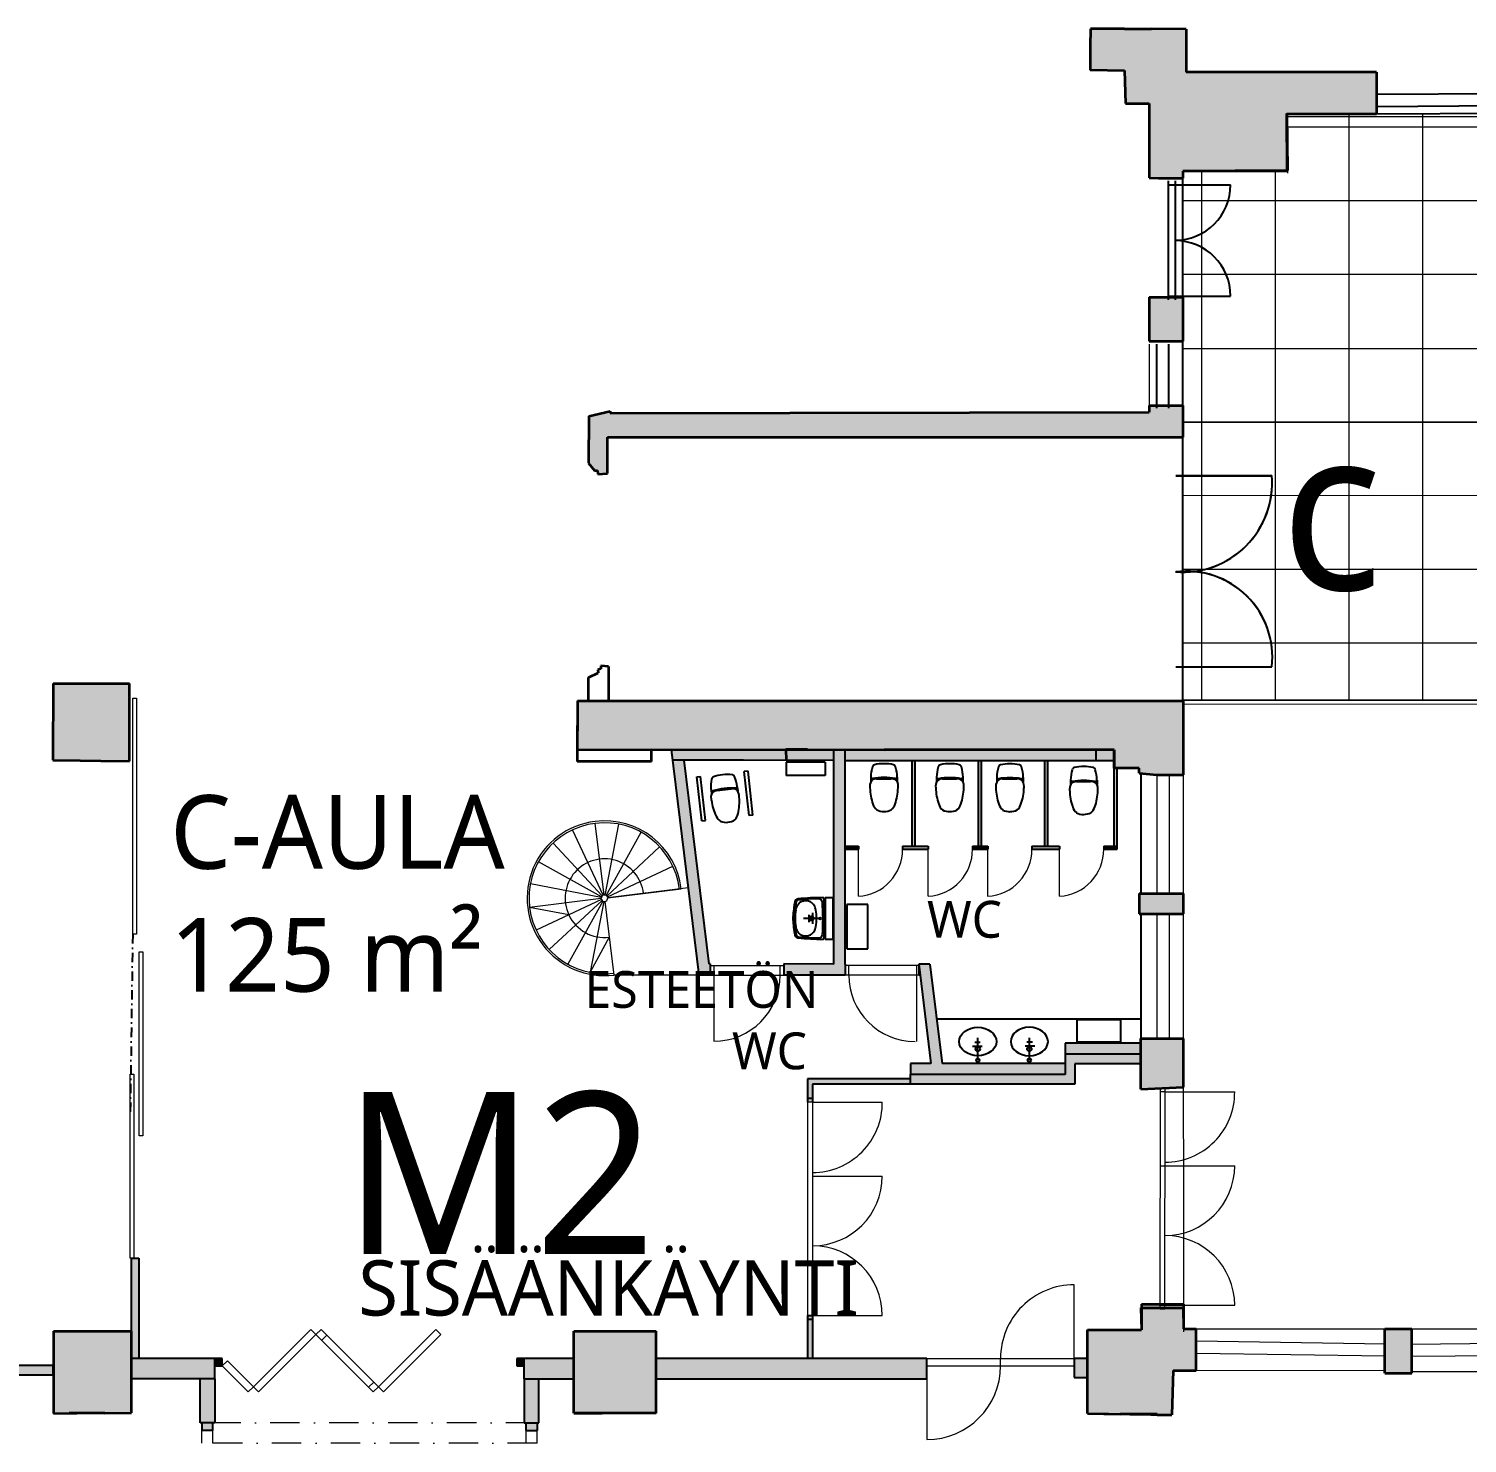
# Model space of a CAD drawing. Header units: millimetres. Extents: x -2569 to 735611, y -420503 to 265310.
# Drawn here: x 324920 to 344445, y 35354 to 54550 of the extents above; entities that cross this region are included whole.
import ezdxf

# ---------------------------------------------------------------- set-up
doc = ezdxf.new("R2010")
doc.units = ezdxf.units.MM
doc.linetypes.add('DASHDOT', pattern=[10, 5, -2.5, 0, -2.5])
doc.linetypes.add('DASHDOT2', pattern=[12.7, 6.35, -3.175, 0, -3.175])
doc.layers.add('00 APUVIIVA No plot', color=6, linetype='Continuous', plot=False)
for name, color, linetype, lineweight in [('02 dashed', 7, 'DASHDOT', 13), ('02 IKKUNAT', 130, 'Continuous', 13), ('02 KAIDE', 6, 'Continuous', 13), ('02 KANTAVA', 24, 'Continuous', 35), ('02 KANTAVA _väri', 2, 'Continuous', 35), ('02 OVET', 5, 'Continuous', 13), ('02 RAPUT_HISSI', 1, 'Continuous', 5), ('02 SEINALINJA', 151, 'Continuous', 13), ('02 SEINÄLINJA', 151, 'Continuous', 9), ('02 VÄLISEINÄ', 21, 'Continuous', 25), ('02 VÄLISEINÄ _väri', 21, 'Continuous', 25), ('03 Rappukirjain', 7, 'Continuous', 18), ('03 Rappukirjain Tapahtumatila', 1, 'Continuous', 18)]:
    doc.layers.add(name, color=color, linetype=linetype, lineweight=lineweight)
for name, color, linetype in [('02 IKKUNA', 4, 'Continuous'), ('02 OVI', 5, 'Continuous'), ('02 SANITEETTIKALUSTEET', 7, 'Continuous'), ('02 YLÄPUOLINEN', 8, 'DASHDOT2'), ('03 TEKSTIT', 7, 'Continuous')]:
    doc.layers.add(name, color=color, linetype=linetype)
doc.layers.add('02 Ruudukko eheä', color=7, linetype='Continuous', lineweight=9, true_color=0x7c7887)
doc.styles.get("Standard").update_dxf_attribs({"font": ''})
doc.styles.get('Standard').set_extended_font_data('Roboto')

# ---------------------------------------------------------------- blocks, each defined once
blk = doc.blocks.new('MKH sisäpiha ruudutus')
at = {"layer": '00 APUVIIVA No plot'}
for points in [[(50349, 29365), (51761, 29365), (51759, 30142), (55925, 30152)], [(57104, 22187), (50353, 22183), (50353, 29365)]]:
    blk.add_lwpolyline(points, dxfattribs=at)
at = {"layer": '02 Ruudukko eheä'}
for p, q in [((52610, 22184), (52610, 30144)), ((53610, 22185), (53610, 30146)), ((51760, 29967), (77610, 29961)), ((50610, 22183), (50610, 29365)), ((51610, 22184), (51610, 29365)), ((50353, 28967), (77610, 28961)), ((50353, 27967), (77610, 27961)), ((50353, 26958), (80610, 26958)), ((50353, 25967), (61424, 25964)), ((50353, 25958), (127834, 25958)), ((50353, 24967), (127830, 24949)), ((50353, 23967), (127861, 23949)), ((50353, 22967), (127861, 22949))]:
    blk.add_line(p, q, dxfattribs=at)

msp = doc.modelspace()

# ---------------------------------------------------------------- hatches: boundary and pattern name
at = {"layer": '02 KANTAVA _väri'}
h = msp.add_hatch(color=256, dxfattribs=at)
h.dxf.hatch_style = 1
h.paths.add_polyline_path([(341995, 53355), (341997, 53393), (343215, 53396), (343215, 53960), (340629, 53960), (340629, 54543), (340161, 54548), (339794, 54550), (339333, 54549), (339328, 54308), (339328, 53993), (339792, 53983), (339806, 53535), (340127, 53534), (340130, 52528), (340253, 52520), (340582, 52520), (340582, 52578), (340583, 52616), (342005, 52627)])
h = msp.add_hatch(color=256, dxfattribs=at)
h.dxf.hatch_style = 1
h.paths.add_polyline_path([(340583, 50908), (340130, 50908), (340130, 50308), (340583, 50308)])
h = msp.add_hatch(color=256, dxfattribs=at)
h.dxf.hatch_style = 1
h.paths.add_polyline_path([(340585, 49438), (340130, 49438), (340129, 49347), (332812, 49331), (332812, 49361), (332523, 49294), (332519, 48656), (332601, 48554), (332642, 48554), (332645, 48507), (332775, 48515), (332775, 49005), (340585, 49005)])
for points in [[(326286, 44920), (326286, 45380), (326286, 45663), (325252, 45663), (325250, 45379), (325248, 44919), (325247, 44623), (325619, 44619), (325899, 44616), (326286, 44611)], [(340591, 40847), (340015, 40847), (340015, 40159), (340591, 40185)], [(340766, 36904), (340593, 36904), (340593, 37242), (340022, 37242), (340022, 36894), (339291, 36894), (339291, 36387), (339291, 35757), (340437, 35740), (340454, 36339), (340766, 36342)], [(326313, 36874), (325257, 36874), (325257, 35759), (325572, 35761), (325952, 35763), (326313, 35766)], [(333438, 36874), (332320, 36874), (332320, 35765), (333082, 35761), (333438, 35761)]]:
    msp.add_hatch(color=256, dxfattribs=at).paths.add_polyline_path(points)
h = msp.add_hatch(color=256, dxfattribs=at)
h.paths.add_polyline_path([(340588, 45427), (332369, 45427), (332365, 44770), (339653, 44766), (339653, 44526), (339653, 44526), (339653, 44516), (339993, 44516), (339993, 44446), (340234, 44423), (340588, 44423)])
h.paths.add_polyline_path([(333642, 44769), (333679, 44769), (335219, 44768)], flags=17)
h = msp.add_hatch(color=256, dxfattribs=at)
h.paths.add_polyline_path([(339653, 44766), (339653, 44616)])
h.paths.add_polyline_path([(340590, 42816), (339993, 42816), (339993, 42536), (340590, 42536)])
h.paths.add_polyline_path([(343692, 36905), (343329, 36905), (343329, 36303), (343692, 36303)])
h.paths.add_polyline_path([(350787, 36909), (350430, 36908), (350430, 36342), (350787, 36345)])
at = {"layer": '02 VÄLISEINÄ'}
h = msp.add_hatch(color=256, dxfattribs=at)
h.dxf.hatch_style = 1
h.paths.add_polyline_path([(337000, 41857), (337000, 41707), (337019, 41707)])
at = {"layer": '02 VÄLISEINÄ _väri'}
h = msp.add_hatch(color=256, dxfattribs=at)
h.dxf.hatch_style = 1
h.paths.add_polyline_path([(335197, 44768), (333642, 44769), (333660, 44622), (334624, 44622), (335200, 44622)])
h = msp.add_hatch(color=256, dxfattribs=at)
h.dxf.hatch_style = 1
h.paths.add_polyline_path([(336000, 44767), (335850, 44767), (335850, 41857), (335169, 41858), (335169, 41708), (336000, 41707), (336000, 41857)])
h = msp.add_hatch(color=256, dxfattribs=at)
h.dxf.hatch_style = 1
h.paths.add_polyline_path([(335850, 44767), (335850, 44616), (335200, 44616), (335197, 44768)])
h = msp.add_hatch(color=256, dxfattribs=at)
h.dxf.hatch_style = 1
h.paths.add_polyline_path([(339403, 44766), (337388, 44766), (336532, 44766), (336000, 44767), (336000, 44616), (339403, 44616)])
h = msp.add_hatch(color=256, dxfattribs=at)
h.dxf.hatch_style = 1
h.paths.add_polyline_path([(339653, 44766), (339403, 44766), (339403, 44616), (339653, 44616)])
h = msp.add_hatch(color=256, dxfattribs=at)
h.dxf.hatch_style = 1
h.paths.add_polyline_path([(333811, 44616), (333662, 44606), (334017, 41708), (334169, 41708), (334169, 41858), (334150, 41858)])
h = msp.add_hatch(color=256, dxfattribs=at)
h.dxf.hatch_style = 1
h.paths.add_polyline_path([(336953, 44616), (336913, 44616), (336913, 43457), (336953, 43457)])
h = msp.add_hatch(color=256, dxfattribs=at)
h.dxf.hatch_style = 1
h.paths.add_polyline_path([(337853, 44616), (337813, 44616), (337813, 43457), (337853, 43456)])
h = msp.add_hatch(color=256, dxfattribs=at)
h.dxf.hatch_style = 1
h.paths.add_polyline_path([(338753, 44616), (338713, 44616), (338713, 43456), (338753, 43456)])
h = msp.add_hatch(color=256, dxfattribs=at)
h.dxf.hatch_style = 1
h.paths.add_polyline_path([(339693, 44516), (339653, 44516), (339653, 43456), (339693, 43456)])
h = msp.add_hatch(color=256, dxfattribs=at)
h.dxf.hatch_style = 1
h.paths.add_polyline_path([(336181, 43457), (336000, 43457), (336000, 43417), (336181, 43417)])
h = msp.add_hatch(color=256, dxfattribs=at)
h.dxf.hatch_style = 1
h.paths.add_polyline_path([(337130, 43457), (336781, 43457), (336781, 43417), (337130, 43417)])
h = msp.add_hatch(color=256, dxfattribs=at)
h.dxf.hatch_style = 1
h.paths.add_polyline_path([(337936, 43456), (337730, 43457), (337730, 43417), (337936, 43416)])
h = msp.add_hatch(color=256, dxfattribs=at)
h.dxf.hatch_style = 1
h.paths.add_polyline_path([(338911, 43456), (338536, 43457), (338536, 43417), (338753, 43416), (338911, 43417)])
h = msp.add_hatch(color=256, dxfattribs=at)
h.dxf.hatch_style = 1
h.paths.add_polyline_path([(339511, 43457), (339511, 43417), (339693, 43416), (339693, 43456)])
for points in [[(337151, 41857), (337000, 41857), (337166, 40507), (336889, 40507), (336889, 40357), (338988, 40357), (338988, 40507), (337317, 40507)], [(340015, 40634), (338988, 40634), (338988, 40357), (336889, 40357), (336889, 40227), (339118, 40227), (339118, 40504), (340015, 40504)], [(340015, 40784), (338988, 40784), (338988, 40634), (340015, 40634)], [(337111, 36504), (333438, 36504), (333438, 36229), (337111, 36229)], [(339291, 36387), (339291, 36504), (339111, 36504), (339111, 36244), (339291, 36244)]]:
    msp.add_hatch(color=256, dxfattribs=at).paths.add_polyline_path(points)
h = msp.add_hatch(color=256, dxfattribs=at)
h.dxf.hatch_style = 1
h.paths.add_polyline_path([(336889, 40297), (335489, 40297), (335489, 39984), (335559, 39984), (335559, 40227), (336889, 40227)])
h = msp.add_hatch(color=256, dxfattribs=at)
h.dxf.hatch_style = 1
h.paths.add_polyline_path([(326414, 37863), (326314, 37863), (326314, 36504), (326413, 36504)])
h = msp.add_hatch(color=256, dxfattribs=at)
h.dxf.hatch_style = 1
h.paths.add_polyline_path([(335559, 37086), (335489, 37086), (335489, 36504), (335559, 36504)])
h = msp.add_hatch(color=256, dxfattribs=at)
h.dxf.hatch_style = 1
h.paths.add_polyline_path([(325253, 36414), (322426, 36414), (322426, 36284), (323626, 36284), (323626, 36414), (324594, 36414), (324594, 36284), (325253, 36284)])
h = msp.add_hatch(color=256, dxfattribs=at)
h.dxf.hatch_style = 1
h.paths.add_polyline_path([(327445, 36504), (326313, 36504), (326313, 36229), (327445, 36229)])
h = msp.add_hatch(color=256, dxfattribs=at)
h.dxf.hatch_style = 1
h.paths.add_polyline_path([(327545, 36504), (327445, 36504), (327445, 36404), (327545, 36404)])
h = msp.add_hatch(color=256, dxfattribs=at)
h.dxf.hatch_style = 1
h.paths.add_polyline_path([(331645, 36504), (331545, 36504), (331545, 36404), (331645, 36404)])
h = msp.add_hatch(color=256, dxfattribs=at)
h.dxf.hatch_style = 1
h.paths.add_polyline_path([(332320, 36504), (331645, 36504), (331645, 36404), (331645, 36229), (332320, 36229)])
h = msp.add_hatch(color=256, dxfattribs=at)
h.dxf.hatch_style = 1
h.paths.add_polyline_path([(327445, 36229), (327245, 36229), (327245, 35629), (327445, 35629)])
h.paths.add_polyline_path([(327445, 35629), (327245, 35629), (327245, 35629), (327445, 35629)], flags=17)
h.paths.add_polyline_path([(327420, 35629), (327270, 35629), (327270, 35527), (327420, 35527)])
h = msp.add_hatch(color=256, dxfattribs=at)
h.dxf.hatch_style = 1
h.paths.add_polyline_path([(331845, 36229), (331645, 36229), (331645, 35742), (331845, 35742)])
h.paths.add_polyline_path([(331845, 35742), (331645, 35742), (331645, 35629), (331845, 35629)])
h.paths.add_polyline_path([(331820, 35629), (331670, 35629), (331670, 35527), (331820, 35527)])

# ---------------------------------------------------------------- linework, layer by layer
at = {"layer": '02 dashed', "ltscale": 80}
for p, q in [((331797, 35629), (327445, 35629)), ((327270, 35354), (327270, 35527)), ((331820, 35354), (327270, 35354)), ((331820, 35354), (327270, 35354)), ((327420, 35354), (327420, 35527)), ((331670, 35354), (331670, 35527)), ((331820, 35354), (331820, 35527))]:
    msp.add_line(p, q, dxfattribs=at)
at = {"layer": '02 IKKUNA', "color": 4}
for p, q in [((343215, 53662), (345765, 53677)), ((343216, 53497), (345766, 53512)), ((340232, 49400), (340232, 50270)), ((340397, 49400), (340397, 50270))]:
    msp.add_line(p, q, dxfattribs=at)
at = {"layer": '02 IKKUNAT', "linetype": 'Continuous'}
for p, q in [((340234, 44423), (340234, 42816)), ((340399, 44423), (340399, 42816)), ((340234, 42536), (340234, 40847)), ((340399, 42536), (340399, 40847)), ((343335, 36698), (340772, 36737)), ((343688, 36698), (346242, 36724)), ((343332, 36533), (340769, 36572)), ((343690, 36533), (346244, 36559))]:
    msp.add_line(p, q, dxfattribs=at)
at = {"layer": '02 IKKUNAT'}
for points in [[(326331, 45464), (326381, 45464), (326381, 42264), (326331, 42264), (326331, 45464)], [(326420, 39524), (326420, 42024), (326470, 42024), (326470, 39524), (326420, 39524)], [(326297, 37863), (326297, 40363), (326347, 40363), (326347, 37863), (326297, 37863)]]:
    msp.add_lwpolyline(points, dxfattribs=at)
at = {"layer": '02 KAIDE'}
for p, q in [((347344, 45438), (340588, 45427)), ((347294, 45388), (340588, 45377))]:
    msp.add_line(p, q, dxfattribs=at)
at = {"layer": '02 KANTAVA'}
for p, q in [((339333, 54549), (339328, 54308)), ((339333, 54549), (339328, 54308)), ((339794, 54550), (339333, 54549)), ((339794, 54550), (339333, 54549)), ((339794, 54550), (340161, 54548)), ((339794, 54550), (340161, 54548)), ((340629, 54543), (340161, 54548)), ((340629, 54543), (340161, 54548)), ((340629, 54543), (340629, 53960)), ((340629, 54543), (340629, 53960)), ((339328, 54308), (339328, 53989)), ((339328, 53993), (339792, 53983)), ((339792, 53983), (339806, 53535)), ((339792, 53983), (339806, 53535)), ((343215, 53960), (340629, 53960)), ((343215, 53960), (340629, 53960)), ((343215, 53960), (343215, 53396)), ((343215, 53960), (343215, 53396)), ((339806, 53535), (340127, 53534)), ((339806, 53535), (340127, 53534)), ((340127, 53534), (340130, 52528)), ((340127, 53534), (340130, 52528)), ((341997, 53393), (343215, 53396)), ((341997, 53393), (343215, 53396)), ((341997, 53393), (342007, 52627)), ((341997, 53393), (342007, 52627)), ((340130, 52528), (340253, 52520)), ((340130, 52528), (340253, 52520)), ((342007, 52627), (340583, 52616)), ((342007, 52627), (340583, 52616)), ((340583, 52616), (340583, 52520)), ((340583, 52616), (340583, 52520)), ((340253, 52520), (340583, 52520)), ((340253, 52520), (340583, 52520)), ((340130, 50908), (340130, 50308)), ((340130, 50908), (340584, 50908)), ((340130, 50908), (340130, 50308)), ((340130, 50908), (340584, 50908)), ((340584, 50908), (340585, 50308)), ((340584, 50908), (340585, 50308)), ((340130, 50308), (340585, 50308)), ((340130, 50308), (340585, 50308)), ((340130, 49438), (340129, 49347)), ((340130, 49438), (340129, 49347)), ((340130, 49438), (340585, 49438)), ((340130, 49438), (340585, 49438)), ((340585, 49438), (340585, 49005)), ((340585, 49438), (340585, 49005)), ((332523, 49294), (332519, 48656)), ((332523, 49294), (332519, 48656)), ((332523, 49294), (332812, 49361)), ((332523, 49294), (332812, 49361)), ((332812, 49361), (332812, 49331)), ((332812, 49361), (332812, 49331)), ((332812, 49331), (340129, 49347)), ((332775, 48515), (332775, 49005)), ((332775, 49005), (340585, 49005)), ((332775, 48515), (332775, 49005)), ((332775, 49005), (340585, 49005)), ((332519, 48656), (332601, 48554)), ((332519, 48656), (332601, 48554)), ((332601, 48554), (332642, 48554)), ((332601, 48554), (332642, 48554)), ((332642, 48554), (332645, 48507)), ((332642, 48554), (332645, 48507)), ((332645, 48507), (332775, 48515)), ((332645, 48507), (332775, 48515)), ((332686, 45906), (332685, 45863)), ((332686, 45906), (332685, 45863)), ((332791, 45897), (332686, 45906)), ((332791, 45897), (332686, 45906)), ((332791, 45897), (332791, 45427)), ((332791, 45897), (332791, 45427)), ((332516, 45745), (332650, 45810)), ((332516, 45745), (332650, 45810)), ((332520, 45429), (332516, 45745)), ((332520, 45429), (332516, 45745)), ((332685, 45863), (332643, 45850)), ((332685, 45863), (332643, 45850)), ((332643, 45850), (332650, 45810)), ((332643, 45850), (332650, 45810)), ((325252, 45663), (325250, 45379)), ((325252, 45663), (325250, 45379)), ((325252, 45663), (325250, 45379)), ((325252, 45663), (325250, 45379)), ((325252, 45663), (325250, 45379)), ((325252, 45663), (325250, 45379)), ((325252, 45663), (326286, 45663)), ((325252, 45663), (326286, 45663)), ((325252, 45663), (326286, 45663)), ((325252, 45663), (326286, 45663)), ((325252, 45663), (326286, 45663)), ((325252, 45663), (326286, 45663)), ((326286, 44920), (326286, 45663)), ((326286, 45380), (326286, 45663)), ((326286, 45380), (326286, 45663)), ((326286, 45380), (326286, 45663)), ((326286, 45380), (326286, 45663)), ((325250, 45379), (325248, 44919)), ((325250, 45379), (325248, 44919)), ((325250, 45379), (325248, 44919)), ((325250, 45379), (325248, 44919)), ((325250, 45379), (325248, 44919)), ((325250, 45379), (325248, 44919)), ((326286, 44920), (326286, 45380)), ((326286, 44920), (326286, 45380)), ((326286, 44920), (326286, 45380)), ((326286, 44920), (326286, 45380)), ((326286, 44920), (326286, 45380)), ((332369, 45429), (332364, 44606)), ((332369, 45429), (332364, 44606)), ((332369, 45427), (332365, 44770)), ((332369, 45429), (332520, 45429)), ((332369, 45429), (332520, 45429)), ((332369, 45429), (332520, 45429)), ((332369, 45429), (332520, 45429)), ((332369, 45427), (340588, 45427)), ((332791, 45427), (340588, 45427)), ((332791, 45427), (340588, 45427)), ((340588, 45427), (340588, 44423)), ((340588, 45427), (340588, 44423)), ((340588, 45427), (340588, 44423)), ((340588, 45427), (340588, 44423)), ((340588, 45427), (340588, 44423)), ((340588, 45427), (340588, 44423)), ((340588, 45427), (340588, 44423)), ((340588, 45427), (340588, 44423)), ((340588, 45427), (340588, 44423)), ((325248, 44919), (325247, 44623)), ((325248, 44919), (325247, 44623)), ((325248, 44919), (325247, 44623)), ((325248, 44919), (325247, 44623)), ((325248, 44919), (325247, 44623)), ((325248, 44919), (325247, 44623)), ((326286, 44611), (326286, 44920)), ((326286, 44611), (326286, 44920)), ((326286, 44611), (326286, 44920)), ((326286, 44611), (326286, 44920)), ((326286, 44611), (326286, 44920)), ((326286, 44611), (326286, 44920)), ((332365, 44770), (336532, 44766)), ((333373, 44769), (339653, 44764)), ((333373, 44769), (339653, 44764)), ((333373, 44606), (333373, 44769)), ((335489, 44767), (335197, 44767)), ((335197, 44767), (335200, 44622)), ((337388, 44766), (336532, 44766)), ((339653, 44766), (337388, 44766)), ((339653, 44516), (339653, 44766)), ((325247, 44623), (325619, 44619)), ((325247, 44623), (325619, 44619)), ((325247, 44623), (325619, 44619)), ((325247, 44623), (325619, 44619)), ((325247, 44623), (325619, 44619)), ((325247, 44623), (325619, 44619)), ((325619, 44619), (325899, 44616)), ((325619, 44619), (325899, 44616)), ((325619, 44619), (325899, 44616)), ((325619, 44619), (325899, 44616)), ((325619, 44619), (325899, 44616)), ((325619, 44619), (325899, 44616)), ((325899, 44616), (326286, 44611)), ((325899, 44616), (326286, 44611)), ((325899, 44616), (326286, 44611)), ((325899, 44616), (326286, 44611)), ((325899, 44616), (326286, 44611)), ((325899, 44616), (326286, 44611)), ((333373, 44606), (332364, 44606)), ((339993, 44516), (339653, 44516)), ((339993, 44516), (339653, 44516)), ((339993, 44516), (339653, 44516)), ((339993, 44446), (339993, 44516)), ((339993, 44446), (339993, 44516)), ((339993, 44446), (339993, 44516)), ((339993, 44446), (340234, 44423)), ((339993, 44446), (340234, 44423)), ((339993, 44446), (340234, 44423)), ((340234, 44423), (340588, 44423)), ((340234, 44423), (340588, 44423)), ((340234, 44423), (340588, 44423)), ((339993, 42816), (339993, 42536)), ((339993, 42816), (340590, 42816)), ((339993, 42816), (339993, 42536)), ((339993, 42816), (340590, 42816)), ((339993, 42816), (339993, 42536)), ((339993, 42816), (340590, 42816)), ((339993, 42816), (339993, 42536)), ((339993, 42816), (340590, 42816)), ((339993, 42816), (339993, 42536)), ((339993, 42816), (340590, 42816)), ((339993, 42816), (339993, 42536)), ((339993, 42816), (340590, 42816)), ((339993, 42816), (339993, 42536)), ((339993, 42816), (340590, 42816)), ((339993, 42816), (339993, 42536)), ((339993, 42816), (340590, 42816)), ((339993, 42816), (339993, 42536)), ((339993, 42816), (340590, 42816)), ((340590, 42816), (340590, 42536)), ((340590, 42816), (340590, 42536)), ((340590, 42816), (340590, 42536)), ((340590, 42816), (340590, 42536)), ((340590, 42816), (340590, 42536)), ((340590, 42816), (340590, 42536)), ((340590, 42816), (340590, 42536)), ((340590, 42816), (340590, 42536)), ((340590, 42816), (340590, 42536)), ((339993, 42536), (340590, 42536)), ((339993, 42536), (340590, 42536)), ((339993, 42536), (340590, 42536)), ((339993, 42536), (340590, 42536)), ((339993, 42536), (340590, 42536)), ((339993, 42536), (340590, 42536)), ((339993, 42536), (340590, 42536)), ((339993, 42536), (340590, 42536)), ((339993, 42536), (340590, 42536)), ((340015, 40159), (340015, 40847)), ((340015, 40847), (340591, 40847)), ((340015, 40159), (340015, 40847)), ((340015, 40847), (340591, 40847)), ((340015, 40159), (340015, 40847)), ((340015, 40847), (340591, 40847)), ((340591, 40847), (340591, 40185)), ((340591, 40847), (340591, 40185)), ((340591, 40847), (340591, 40185)), ((340591, 40847), (340591, 40185)), ((340591, 40847), (340591, 40185)), ((340591, 40847), (340591, 40185)), ((340591, 40847), (340591, 40185)), ((340591, 40847), (340591, 40185)), ((340591, 40847), (340591, 40185)), ((340015, 40159), (340591, 40185)), ((340015, 40159), (340591, 40185)), ((340015, 40159), (340591, 40185)), ((340017, 37192), (340022, 36894)), ((340017, 37192), (340588, 37192)), ((340017, 37192), (340022, 36894)), ((340017, 37192), (340588, 37192)), ((340017, 37192), (340022, 36894)), ((340017, 37192), (340588, 37192)), ((340017, 37192), (340022, 36894)), ((340017, 37192), (340588, 37192)), ((340022, 37242), (340022, 36894)), ((340022, 37242), (340593, 37242)), ((340588, 37192), (340593, 36904)), ((340588, 37192), (340593, 36904)), ((340588, 37192), (340593, 36904)), ((340588, 37192), (340593, 36904)), ((340593, 37242), (340593, 36904)), ((340593, 36904), (340766, 36904)), ((340594, 36904), (340766, 36904)), ((340594, 36904), (340766, 36904)), ((340594, 36904), (340766, 36904)), ((340594, 36904), (340766, 36904)), ((340766, 36342), (340766, 36904)), ((340766, 36342), (340766, 36904)), ((340766, 36342), (340766, 36904)), ((340766, 36342), (340766, 36904)), ((340766, 36342), (340766, 36904)), ((343329, 36303), (343329, 36905)), ((343329, 36905), (343692, 36905)), ((343329, 36303), (343329, 36905)), ((343329, 36905), (343692, 36905)), ((343329, 36303), (343329, 36905)), ((343329, 36905), (343692, 36905)), ((343329, 36303), (343329, 36905)), ((343329, 36905), (343692, 36905)), ((343329, 36303), (343329, 36905)), ((343329, 36905), (343692, 36905)), ((343692, 36303), (343692, 36905)), ((343692, 36303), (343692, 36905)), ((343692, 36303), (343692, 36905)), ((343692, 36303), (343692, 36905)), ((343692, 36303), (343692, 36905)), ((325257, 36874), (326313, 36874)), ((325257, 36874), (325257, 35759)), ((325257, 36874), (326313, 36874)), ((325257, 36874), (325257, 35759)), ((325257, 36874), (326313, 36874)), ((325257, 36874), (325257, 35759)), ((325257, 36874), (326313, 36874)), ((325257, 36874), (325257, 35759)), ((325257, 36874), (326313, 36874)), ((325257, 36874), (325257, 35759)), ((326313, 35766), (326313, 36874)), ((326313, 35766), (326313, 36874)), ((326313, 35766), (326313, 36874)), ((326313, 35766), (326313, 36874)), ((326313, 35766), (326313, 36874)), ((332320, 35765), (332320, 36874)), ((332320, 36874), (333438, 36874)), ((332320, 35762), (332320, 36874)), ((332320, 36874), (333438, 36874)), ((332320, 35762), (332320, 36874)), ((332320, 36874), (333438, 36874)), ((332320, 35762), (332320, 36874)), ((332320, 36874), (333438, 36874)), ((332320, 35762), (332320, 36874)), ((332320, 36874), (333438, 36874)), ((333438, 35761), (333438, 36874)), ((333438, 35761), (333438, 36874)), ((333438, 35761), (333438, 36874)), ((333438, 35761), (333438, 36874)), ((333438, 35761), (333438, 36874)), ((339291, 36894), (340022, 36894)), ((339291, 36387), (339291, 36894)), ((339291, 36894), (340022, 36894)), ((339291, 36387), (339291, 36894)), ((339291, 36894), (340022, 36894)), ((339291, 36387), (339291, 36894)), ((339291, 36894), (340022, 36894)), ((339291, 36387), (339291, 36894)), ((339291, 36894), (340022, 36894)), ((339291, 36387), (339291, 36894)), ((339291, 35757), (339291, 36387)), ((339291, 35757), (339291, 36387)), ((339291, 35757), (339291, 36387)), ((339291, 35757), (339291, 36387)), ((339291, 35757), (339291, 36387)), ((340454, 36339), (340437, 35740)), ((340454, 36339), (340437, 35740)), ((340454, 36339), (340437, 35740)), ((340454, 36339), (340437, 35740)), ((340454, 36339), (340437, 35740)), ((340454, 36339), (340766, 36342)), ((340454, 36339), (340766, 36342)), ((340454, 36339), (340766, 36342)), ((340454, 36339), (340766, 36342)), ((340454, 36339), (340766, 36342)), ((343329, 36303), (343692, 36303)), ((343329, 36303), (343692, 36303)), ((343329, 36303), (343692, 36303)), ((343329, 36303), (343692, 36303)), ((343329, 36303), (343692, 36303)), ((325257, 35759), (325572, 35761)), ((325257, 35759), (325572, 35761)), ((325257, 35759), (325572, 35761)), ((325257, 35759), (325572, 35761)), ((325257, 35759), (325572, 35761)), ((325952, 35763), (325470, 35760)), ((325952, 35763), (325470, 35760)), ((325952, 35763), (325470, 35760)), ((325952, 35763), (325470, 35760)), ((325952, 35763), (325470, 35760)), ((325952, 35763), (326313, 35766)), ((325952, 35763), (326313, 35766)), ((325952, 35763), (326313, 35766)), ((325952, 35763), (326313, 35766)), ((325952, 35763), (326313, 35766)), ((333082, 35761), (332320, 35765)), ((332320, 35762), (332702, 35762)), ((332320, 35762), (332702, 35762)), ((332320, 35762), (332702, 35762)), ((332320, 35762), (332702, 35762)), ((333082, 35761), (332702, 35762)), ((333082, 35761), (332702, 35762)), ((333438, 35761), (333082, 35761)), ((333438, 35761), (333082, 35761)), ((333438, 35761), (333082, 35761)), ((333438, 35761), (333082, 35761)), ((333438, 35761), (333082, 35761)), ((339291, 35757), (340437, 35740)), ((339291, 35757), (339736, 35748)), ((339291, 35757), (339736, 35748)), ((339291, 35757), (339736, 35748)), ((339291, 35757), (339736, 35748)), ((340236, 35747), (339736, 35748)), ((340236, 35747), (339736, 35748)), ((340236, 35747), (339736, 35748)), ((340236, 35747), (339736, 35748)), ((340236, 35747), (340236, 35741)), ((340236, 35747), (340236, 35741)), ((340236, 35747), (340236, 35741)), ((340236, 35747), (340236, 35741)), ((340236, 35741), (340437, 35740)), ((340236, 35741), (340437, 35740)), ((340236, 35741), (340437, 35740)), ((340236, 35741), (340437, 35740))]:
    msp.add_line(p, q, dxfattribs=at)
at = {"layer": '02 KANTAVA', "ltscale": 30}
for p, q in [((339328, 54308), (339328, 53989)), ((339653, 44764), (339653, 44516)), ((339653, 44764), (339653, 44516))]:
    msp.add_line(p, q, dxfattribs=at)
at = {"layer": '02 KANTAVA', "ltscale": 20}
for q in [(333373, 44769), (332364, 44606)]:
    msp.add_line((333373, 44606), q, dxfattribs=at)
at = {"layer": '02 OVET'}
for p, q in [((336181, 42776), (336181, 43457)), ((336781, 43417), (336781, 43457)), ((337130, 42776), (337130, 43457)), ((337730, 43416), (337730, 43457)), ((337936, 42776), (337936, 43456)), ((338536, 43416), (338536, 43457)), ((338911, 42776), (338911, 43456)), ((339511, 43416), (339511, 43457)), ((334169, 41838), (335169, 41838)), ((334219, 41838), (334219, 40808)), ((335119, 41708), (335119, 41838)), ((337000, 41837), (336000, 41837)), ((336050, 41707), (336050, 41837)), ((336970, 41837), (336970, 40807)), ((334169, 41708), (335169, 41708)), ((337000, 41707), (336000, 41707)), ((340276, 40171), (340271, 37192)), ((340342, 40171), (340276, 40171)), ((340342, 40123), (340276, 40123)), ((340342, 40173), (340337, 37192)), ((340342, 40123), (341289, 40123)), ((335559, 39984), (335489, 39984)), ((335489, 39984), (335489, 37086)), ((335559, 39984), (336506, 39984)), ((335559, 39984), (335559, 37086)), ((340274, 39119), (341289, 39119)), ((335559, 38980), (336506, 38980)), ((339111, 36504), (339111, 37503)), ((340276, 37225), (340342, 37225)), ((340276, 37178), (340342, 37178)), ((340342, 37225), (341289, 37225)), ((335489, 37086), (335559, 37086)), ((335559, 37086), (336506, 37086)), ((337111, 36504), (339111, 36504)), ((337111, 36404), (337111, 35404)), ((337111, 36404), (339111, 36404))]:
    msp.add_line(p, q, dxfattribs=at)
at = {"layer": '02 OVET', "ltscale": 30}
for p, q in [((327969, 36121), (328747, 36899)), ((328818, 36828), (328040, 36050)), ((328747, 36899), (328818, 36828)), ((328889, 36899), (328818, 36828)), ((328818, 36828), (329596, 36050)), ((329666, 36121), (328889, 36899)), ((328896, 36750), (328966, 36821)), ((329666, 36121), (330444, 36899)), ((330515, 36828), (329737, 36050)), ((330444, 36899), (330515, 36828)), ((327616, 36474), (327545, 36404)), ((327545, 36404), (327899, 36050)), ((327969, 36121), (327616, 36474)), ((338111, 36404), (338111, 36504)), ((329532, 36114), (329603, 36184)), ((327899, 36050), (327969, 36121)), ((328040, 36050), (327969, 36121)), ((329596, 36050), (329666, 36121)), ((329737, 36050), (329666, 36121))]:
    msp.add_line(p, q, dxfattribs=at)
at = {"layer": '02 OVET'}
for centre, radius, start, end in [((336146, 43410), 635, 273.1348, 0.6569), ((337094, 43411), 636, 273.2377, 0.5225), ((337900, 43411), 636, 273.2377, 0.5225), ((338875, 43411), 636, 273.2377, 0.5225), ((334219, 41708), 900, 270, 0), ((336950, 41707), 900, 180, 270), ((340342, 40114), 947, 270, 0.5735), ((335559, 39975), 947, 270, 0.5735), ((340342, 39119), 947, 270, 0), ((335559, 38980), 947, 270, 0), ((340342, 37225), 947, 0, 90), ((335559, 37086), 947, 0, 90), ((339111, 36504), 1000, 89.9911, 179.9985), ((337111, 36404), 1000, 270, 0)]:
    msp.add_arc(centre, radius, start, end, dxfattribs=at)
at = {"layer": '02 OVI'}
for p, q in [((340384, 52484), (340385, 50873)), ((340384, 52432), (340479, 52432)), ((340479, 52484), (340480, 50873)), ((340479, 52432), (341232, 52432)), ((340479, 52432), (341232, 52432)), ((340385, 50922), (340480, 50922)), ((340479, 50922), (341232, 50921)), ((340488, 48484), (341793, 48484)), ((340489, 48485), (341794, 48485)), ((340489, 48485), (341794, 48485)), ((340488, 45889), (341793, 45889)), ((340489, 45891), (341794, 45891)), ((340489, 45891), (341794, 45891))]:
    msp.add_line(p, q, dxfattribs=at)
for centre, radius, start, end in [((340479, 52432), 753, 270.0383, 0.0383), ((340479, 50922), 753, 359.9617, 89.9617), ((340583, 48388), 1214, 265.4997, 4.5259), ((340584, 48390), 1214, 265.4997, 4.5259), ((340584, 48390), 1214, 265.4997, 4.5259), ((340634, 46021), 1166, 353.5327, 97.1956), ((340635, 46023), 1166, 353.5327, 97.1956), ((340635, 46023), 1166, 353.5327, 97.1956)]:
    msp.add_arc(centre, radius, start, end, dxfattribs=at)
at = {"layer": '02 RAPUT_HISSI'}
for p, q in [((332729, 42794), (332610, 43766)), ((332743, 42793), (332930, 43755)), ((332716, 42790), (332302, 43678)), ((332756, 42788), (333231, 43646)), ((332705, 42782), (332036, 43499)), ((332767, 42780), (333483, 43448)), ((332696, 42771), (331839, 43246)), ((332774, 42769), (333662, 43183)), ((332692, 42759), (331730, 42946)), ((333872, 42890), (332778, 42755)), ((332778, 42755), (333777, 42878)), ((332691, 42745), (331718, 42625)), ((332695, 42732), (331807, 42318))]:
    msp.add_line(p, q, dxfattribs=at)
at = {"layer": '02 RAPUT_HISSI', "ltscale": 30}
msp.add_line((332251, 42525), (331718, 42625), dxfattribs=at)
at = {"layer": '02 RAPUT_HISSI', "ltscale": 25}
for p, q in [((332703, 42720), (331986, 42052)), ((332713, 42712), (332238, 41855)), ((332726, 42707), (332539, 41745)), ((332740, 42707), (332862, 41708)), ((332800, 42220), (332539, 41745))]:
    msp.add_line(p, q, dxfattribs=at)
at = {"layer": '02 RAPUT_HISSI', "ltscale": 50}
msp.add_line((334009, 41708), (332862, 41708), dxfattribs=at)
at = {"layer": '02 RAPUT_HISSI'}
for radius, start, end in [(1050, 97, 277), (1024, 7, 277), (1050, 7, 97), (43.7, 151, 7), (43.7, 7, 151)]:
    msp.add_arc((332735, 42750), radius, start, end, dxfattribs=at)
at = {"layer": '02 RAPUT_HISSI', "ltscale": 30}
msp.add_arc((332735, 42750), 534, 7, 205, dxfattribs=at)
at = {"layer": '02 RAPUT_HISSI', "ltscale": 25}
msp.add_arc((332735, 42750), 534, 205, 277, dxfattribs=at)
at = {"layer": '02 SANITEETTIKALUSTEET'}
for p, q in [((335730, 44597), (335200, 44597)), ((335200, 44597), (335200, 44417)), ((335730, 44597), (335730, 44417)), ((333987, 44396), (334037, 44401)), ((334054, 43799), (333987, 44396)), ((334104, 43805), (334037, 44401)), ((334683, 44474), (334633, 44468)), ((334700, 43872), (334633, 44468)), ((334750, 43878), (334683, 44474)), ((335730, 44417), (335200, 44417)), ((336350, 44391), (336350, 44331)), ((336429, 44371), (336622, 44371)), ((336709, 44391), (336709, 44331)), ((337242, 44391), (337242, 44331)), ((337322, 44371), (337515, 44371)), ((337601, 44391), (337601, 44331)), ((338059, 44390), (338059, 44330)), ((338138, 44370), (338331, 44370)), ((338418, 44390), (338418, 44330)), ((339061, 44353), (339061, 44293)), ((339140, 44333), (339333, 44333)), ((339420, 44353), (339420, 44293)), ((334181, 44223), (334188, 44163)), ((334262, 44212), (334454, 44234)), ((334537, 44263), (334544, 44203)), ((334054, 43799), (334104, 43805)), ((334750, 43878), (334700, 43872)), ((335713, 42749), (335713, 42203)), ((335839, 42755), (335729, 42755)), ((335729, 42755), (335729, 42195)), ((335839, 42195), (335839, 42755)), ((336311, 42663), (336023, 42663)), ((336023, 42663), (336023, 42063)), ((336311, 42063), (336311, 42663)), ((335663, 42476), (335438, 42476)), ((335513, 42426), (335513, 42526)), ((335563, 42401), (335563, 42551)), ((335729, 42195), (335839, 42195)), ((336023, 42063), (336311, 42063)), ((340015, 41107), (337243, 41107)), ((339745, 41100), (339145, 41100)), ((339145, 41100), (339145, 40800)), ((339745, 40800), (339745, 41100)), ((339145, 40800), (339745, 40800))]:
    msp.add_line(p, q, dxfattribs=at)
at = {"layer": '02 SANITEETTIKALUSTEET', "ltscale": 20}
for p, q in [((337802, 40553), (337802, 40857)), ((338502, 40553), (338502, 40857)), ((337731, 40744), (337860, 40744)), ((337762, 40797), (337836, 40797)), ((338574, 40744), (338445, 40744)), ((338543, 40797), (338469, 40797))]:
    msp.add_line(p, q, dxfattribs=at)
at = {"layer": '02 SANITEETTIKALUSTEET'}
for centre, radius in [((335542, 42476), 29.9), ((335663, 42476), 13.9)]:
    msp.add_circle(centre, radius, dxfattribs=at)
at = {"layer": '02 SANITEETTIKALUSTEET', "ltscale": 20}
for centre, radius in [((337802, 40705), 31.1), ((338502, 40705), 31.1), ((337802, 40553), 24.4), ((338502, 40553), 24.4)]:
    msp.add_circle(centre, radius, dxfattribs=at)
at = {"layer": '02 SANITEETTIKALUSTEET'}
for centre, radius, start, end in [((336975, 44365), 626, 164.4337, 177.4071), ((336411, 44522), 40, 103.7116, 164.4337), ((336529, 44036), 540, 90, 103.7116), ((336529, 44036), 540, 76.2884, 90), ((336648, 44522), 40, 15.5663, 76.2884), ((336083, 44365), 626, 2.5929, 15.5663), ((337867, 44364), 626, 164.4337, 177.4071), ((337303, 44521), 40, 103.7116, 164.4337), ((337422, 44036), 540, 90, 103.7116), ((337422, 44036), 540, 76.2884, 90), ((337540, 44521), 40, 15.5663, 76.2884), ((336976, 44364), 626, 2.5929, 15.5663), ((338684, 44364), 626, 164.4337, 177.4071), ((338120, 44521), 40, 103.7116, 164.4337), ((338238, 44035), 540, 90, 103.7116), ((338238, 44035), 540, 76.2884, 90), ((338357, 44521), 40, 15.5663, 76.2884), ((337793, 44364), 626, 2.5929, 15.5663), ((339122, 44484), 40, 103.7116, 164.4337), ((339240, 43998), 540, 90, 103.7116), ((339240, 43998), 540, 76.2884, 90), ((339359, 44484), 40, 15.5663, 76.2884), ((334805, 44267), 626, 170.839, 183.8124), ((334227, 44360), 40, 110.1169, 170.839), ((334399, 43890), 540, 96.4053, 110.1169), ((334399, 43890), 540, 82.6936, 96.4053), ((334462, 44386), 40, 21.9716, 82.6936), ((333919, 44167), 626, 8.9981, 21.9716), ((336485, 44269), 149, 152.6296, 188.3072), ((336370, 44392), 20, 177.4071, 280.0591), ((336414, 44295), 73.6, 131.1436, 145.6019), ((336434, 44249), 123, 92.2435, 124.1248), ((336529, 43494), 893, 90, 100.0591), ((336529, 43494), 893, 79.9409, 90), ((336624, 44249), 123, 55.8752, 91.5009), ((336689, 44392), 20, 259.9409, 2.5929), ((336645, 44295), 73.6, 34.3981, 48.8564), ((336573, 44269), 149, 351.6928, 27.0279), ((337378, 44268), 149, 152.6296, 188.3072), ((337262, 44392), 20, 177.4071, 280.0591), ((337306, 44294), 73.6, 131.1436, 145.6019), ((337327, 44248), 123, 92.2435, 124.1248), ((337422, 43493), 893, 90, 100.0591), ((337422, 43493), 893, 79.9409, 90), ((337517, 44248), 123, 55.8752, 91.5009), ((337581, 44392), 20, 259.9409, 2.5929), ((337537, 44294), 73.6, 34.3981, 48.8564), ((337465, 44268), 149, 351.6928, 27.0279), ((338195, 44267), 149, 152.6296, 188.3072), ((338079, 44391), 20, 177.4071, 280.0591), ((338123, 44294), 73.6, 131.1436, 145.6019), ((338143, 44247), 123, 92.2435, 124.1248), ((338238, 43492), 893, 90, 100.0591), ((338238, 43492), 893, 79.9409, 90), ((338333, 44247), 123, 55.8752, 91.5009), ((338398, 44391), 20, 259.9409, 2.5929), ((338354, 44294), 73.6, 34.3981, 48.8564), ((338282, 44267), 149, 351.6928, 27.0279), ((339686, 44326), 626, 164.4337, 177.4071), ((339081, 44354), 20, 177.4071, 280.0591), ((339145, 44210), 123, 92.2435, 124.1248), ((339240, 43455), 893, 90, 100.0591), ((339240, 43455), 893, 79.9409, 90), ((339335, 44210), 123, 55.8752, 91.5009), ((339399, 44354), 20, 259.9409, 2.5929), ((338794, 44326), 626, 2.5929, 15.5663), ((334201, 44226), 20, 183.8124, 286.4644), ((334329, 44116), 149, 159.0348, 194.7125), ((334255, 44134), 73.6, 137.5488, 152.0072), ((334280, 44091), 123, 98.6487, 130.5301), ((334459, 43351), 893, 96.4053, 106.4644), ((334459, 43351), 893, 86.3461, 96.4053), ((334470, 44112), 123, 62.2804, 97.9062), ((334517, 44262), 20, 266.3461, 8.9981), ((334485, 44160), 73.6, 40.8033, 55.2617), ((334416, 44126), 149, 358.0981, 33.4331), ((337056, 44266), 718, 181.5081, 199.512), ((336002, 44266), 718, 340.488, 358.4919), ((337949, 44266), 718, 181.5081, 199.512), ((336895, 44266), 718, 340.488, 358.4919), ((338765, 44265), 718, 181.5081, 199.512), ((337711, 44265), 718, 340.488, 358.4919), ((339196, 44230), 149, 152.6296, 188.3072), ((339767, 44228), 718, 181.5081, 199.512), ((339125, 44256), 73.6, 131.1436, 145.6019), ((338713, 44228), 718, 340.488, 358.4919), ((339356, 44256), 73.6, 34.3981, 48.8564), ((339284, 44230), 149, 351.6928, 27.0279), ((334897, 44178), 718, 187.9134, 205.9173), ((333849, 44060), 718, 346.8933, 4.8972), ((336521, 44066), 147, 195.3839, 232.3772), ((336527, 44136), 210, 242.8821, 270.711), ((336531, 44137), 211, 269.3747, 296.9913), ((336534, 44068), 150, 308.1392, 344.2627), ((337414, 44065), 147, 195.3839, 232.3772), ((337419, 44135), 210, 242.8821, 270.711), ((337424, 44136), 211, 269.3747, 296.9913), ((337427, 44067), 150, 308.1392, 344.2627), ((338230, 44065), 147, 195.3839, 232.3772), ((338236, 44134), 210, 242.8821, 270.711), ((338241, 44136), 211, 269.3747, 296.9913), ((338243, 44066), 150, 308.1392, 344.2627), ((339232, 44028), 147, 195.3839, 232.3772), ((339245, 44029), 150, 308.1392, 344.2627), ((334388, 43919), 147, 201.7891, 238.7825), ((334385, 43989), 210, 249.2874, 277.1163), ((334390, 43991), 211, 275.78, 303.3966), ((334400, 43922), 150, 314.5445, 350.668), ((339237, 44097), 210, 242.8821, 270.711), ((339242, 44099), 211, 269.3747, 296.9913), ((336664, 42423), 1373, 168.1843, 176.6726), ((336746, 42413), 1440, 168.5368, 176.2662), ((335365, 42694), 45.7, 95.8484, 168.8008), ((336025, 42476), 704, 170.7704, 180.0072), ((335559, 42533), 236, 150.2518, 166.2207), ((335370, 42691), 35.8, 96.8486, 164.1485), ((335481, 42580), 145, 147.7243, 151.023), ((335451, 42604), 107, 103.0345, 149.7487), ((335654, 40212), 2545, 88.8289, 96.6326), ((335641, 40272), 2470, 89.9581, 96.3818), ((335470, 42565), 149, 65.3927, 107.55), ((335420, 42544), 193, 33.4383, 54.4154), ((335376, 42537), 234, 12.9193, 28.977), ((334909, 42476), 704, 359.9928, 9.2296), ((335644, 42694), 48.3, 5.0309, 92.4162), ((332864, 42474), 2837, 355.5947, 4.5138), ((335706, 42749), 7, 0, 93.9452), ((335930, 42471), 637, 177.1436, 181.1482), ((336664, 42529), 1373, 182.9816, 191.8053), ((336285, 42477), 976, 178.2786, 181.7938), ((336746, 42539), 1440, 183.6926, 191.4617), ((336025, 42476), 704, 179.8477, 180.0072), ((336025, 42476), 704, 179.8477, 180.0072), ((336025, 42476), 704, 179.9928, 180.1523), ((336025, 42476), 704, 179.9928, 189.2296), ((336025, 42476), 704, 179.9928, 180.1523), ((334909, 42476), 704, 350.7704, 0.0072), ((335365, 42258), 45.7, 191.1992, 264.1516), ((335559, 42420), 236, 193.7793, 209.7482), ((335370, 42262), 35.8, 195.8515, 263.1514), ((335481, 42373), 145, 208.977, 212.2757), ((335451, 42349), 107, 210.2513, 256.9655), ((335654, 44741), 2545, 263.3674, 271.1711), ((335641, 44681), 2470, 263.6182, 270.0419), ((335470, 42387), 149, 252.45, 294.6073), ((335420, 42409), 193, 305.5846, 326.5617), ((335376, 42416), 234, 331.023, 347.0807), ((335644, 42259), 48.3, 267.5838, 354.9691), ((335706, 42203), 7, 266.0548, 0), ((335706, 42203), 7, 266.0548, 0)]:
    msp.add_arc(centre, radius, start, end, dxfattribs=at)
at = {"layer": '02 SANITEETTIKALUSTEET', "ltscale": 20}
msp.add_ellipse((337802, 40805), major_axis=(253, 0), ratio=0.762711, dxfattribs=at)
at = {"layer": '02 SANITEETTIKALUSTEET', "ltscale": 20, "extrusion": (0, 0, -1)}
msp.add_ellipse((338502, 40805), major_axis=(-253, 0), ratio=0.762711, dxfattribs=at)
at = {"layer": '02 SEINALINJA', "linetype": 'Continuous'}
for p, q in [((340012, 44445), (340013, 42816)), ((340588, 44423), (340590, 42816)), ((340014, 42536), (340015, 40847)), ((340590, 42536), (340591, 40847)), ((340766, 36904), (343329, 36905)), ((343692, 36905), (346208, 36907)), ((340766, 36342), (343329, 36343)), ((343692, 36328), (346246, 36329))]:
    msp.add_line(p, q, dxfattribs=at)
at = {"layer": '02 SEINÄLINJA'}
for p, q in [((346160, 53357), (341995, 53355)), ((341995, 53355), (342006, 52589)), ((340582, 52578), (340592, 36866)), ((340128, 50270), (340129, 49400)), ((340583, 50270), (340584, 49400))]:
    msp.add_line(p, q, dxfattribs=at)
at = {"layer": '02 VÄLISEINÄ', "ltscale": 20}
for p, q in [((333642, 44769), (334017, 41708)), ((339403, 44766), (339403, 44616)), ((333811, 44622), (334150, 41858)), ((339653, 44616), (336000, 44616)), ((337000, 41857), (337166, 40507)), ((337151, 41857), (337317, 40507)), ((338988, 40784), (338988, 40634)), ((336889, 40507), (336889, 40357))]:
    msp.add_line(p, q, dxfattribs=at)
at = {"layer": '02 VÄLISEINÄ'}
for p, q in [((335850, 44766), (333642, 44766)), ((335850, 41857), (335850, 44767)), ((335850, 44766), (336000, 44766)), ((336000, 41857), (336000, 44767)), ((336000, 44766), (339403, 44766)), ((339403, 44766), (339653, 44766)), ((339653, 44766), (339653, 44616)), ((334624, 44622), (333660, 44622)), ((335850, 44621), (334624, 44622)), ((336913, 43457), (336913, 44616)), ((336953, 43457), (336953, 44616)), ((337813, 43457), (337813, 44616)), ((337853, 43456), (337853, 44616)), ((338713, 43456), (338713, 44616)), ((338753, 43456), (338753, 44616)), ((339653, 43456), (339653, 44516)), ((339653, 44516), (339693, 44516)), ((339693, 43416), (339693, 44516)), ((336000, 43457), (336181, 43457)), ((336000, 43417), (336181, 43417)), ((336181, 43457), (336181, 43417)), ((336781, 43457), (337130, 43457)), ((336781, 43457), (336781, 43417)), ((336781, 43417), (337130, 43417)), ((337130, 43457), (337130, 43417)), ((337730, 43457), (337936, 43456)), ((337730, 43457), (337730, 43417)), ((337730, 43417), (337936, 43416)), ((337936, 43456), (337936, 43416)), ((338536, 43457), (338911, 43456)), ((338536, 43457), (338536, 43417)), ((338536, 43417), (338753, 43416)), ((338753, 43416), (338911, 43417)), ((338911, 43456), (338911, 43417)), ((339511, 43457), (339693, 43456)), ((339511, 43457), (339511, 43417)), ((339511, 43417), (339693, 43416)), ((334169, 41858), (334150, 41858)), ((334169, 41858), (334169, 41708)), ((335169, 41858), (335169, 41708)), ((335850, 41857), (335169, 41858)), ((336000, 41857), (336000, 41707)), ((337151, 41857), (337000, 41857)), ((337000, 41857), (337000, 41707)), ((337000, 41837), (337000, 41707)), ((334169, 41708), (334017, 41708)), ((336000, 41707), (335169, 41708)), ((337019, 41707), (337000, 41707)), ((340015, 40784), (338988, 40784)), ((338988, 40634), (338988, 40357)), ((340015, 40634), (338988, 40634)), ((337166, 40507), (336889, 40507)), ((338988, 40507), (337317, 40507)), ((340015, 40504), (339118, 40504)), ((339118, 40504), (339118, 40227)), ((336889, 40297), (335489, 40297)), ((335489, 40297), (335489, 39984)), ((336889, 40227), (335559, 40227)), ((335559, 40227), (335559, 39984)), ((338988, 40357), (336889, 40357)), ((336889, 40227), (336889, 40357)), ((339118, 40227), (336889, 40227)), ((335559, 40032), (335489, 40032)), ((326313, 36504), (326313, 37863)), ((326313, 37863), (326413, 37863)), ((326413, 37863), (326413, 36504)), ((335489, 37086), (335489, 36504)), ((335489, 37086), (335559, 37086)), ((335489, 37039), (335559, 37039)), ((335559, 37086), (335559, 36504)), ((319212, 36414), (325253, 36414)), ((325253, 36284), (325253, 36414)), ((337111, 36504), (333438, 36504)), ((339291, 36504), (339111, 36504)), ((339111, 36504), (339111, 36244)), ((319212, 36284), (325253, 36284)), ((327191, 36229), (327061, 36229)), ((339111, 36244), (339291, 36244))]:
    msp.add_line(p, q, dxfattribs=at)
at = {"layer": '02 VÄLISEINÄ', "ltscale": 30}
for p, q in [((340015, 44444), (340015, 42816)), ((340014, 42536), (340015, 40784)), ((327445, 36504), (326313, 36504)), ((327445, 36504), (326313, 36504)), ((326313, 36229), (326313, 36504)), ((327545, 36504), (327445, 36504)), ((327445, 36504), (327445, 36404)), ((327445, 36229), (327445, 36504)), ((327545, 36504), (327445, 36504)), ((327445, 36504), (327445, 36404)), ((327445, 36229), (327445, 36504)), ((327445, 36404), (327545, 36404)), ((327445, 36404), (327545, 36404)), ((327545, 36404), (327545, 36504)), ((327545, 36404), (327545, 36504)), ((331645, 36504), (331545, 36504)), ((331545, 36504), (331545, 36404)), ((332320, 36504), (331545, 36504)), ((331645, 36504), (331545, 36504)), ((331545, 36504), (331545, 36404)), ((332320, 36504), (331545, 36504)), ((331545, 36404), (331645, 36404)), ((331545, 36404), (331645, 36404)), ((331645, 36229), (331645, 36504)), ((331645, 36404), (331645, 36504)), ((331645, 36229), (331645, 36504)), ((331645, 36404), (331645, 36504)), ((332320, 36229), (332320, 36504)), ((333438, 36229), (333438, 36504)), ((337111, 36229), (337111, 36504)), ((339291, 36244), (339291, 36504)), ((327445, 36229), (326313, 36229)), ((327445, 36229), (326313, 36229)), ((327245, 35629), (327245, 36229)), ((327445, 36229), (327445, 35629)), ((331645, 36229), (332320, 36229)), ((331645, 36229), (331645, 35629)), ((331645, 36229), (332320, 36229)), ((331845, 35629), (331845, 36229)), ((333438, 36229), (337111, 36229)), ((327445, 35629), (327245, 35629)), ((327420, 35629), (327270, 35629)), ((327270, 35629), (327270, 35527)), ((327420, 35527), (327420, 35629)), ((331645, 35629), (331845, 35629)), ((331670, 35527), (331670, 35629)), ((331670, 35629), (331820, 35629)), ((331820, 35629), (331820, 35527)), ((327420, 35527), (327270, 35527)), ((331670, 35527), (331820, 35527))]:
    msp.add_line(p, q, dxfattribs=at)
at = {"layer": '02 YLÄPUOLINEN', "ltscale": 20}
msp.add_line((326331, 42264), (326297, 39810), dxfattribs=at)

# ---------------------------------------------------------------- block references
at = {"layer": '02 Ruudukko eheä'}
msp.add_blockref('MKH sisäpiha ruudutus', (290234, 23251), dxfattribs=at)

# ---------------------------------------------------------------- texts
at = {"layer": '03 Rappukirjain', "insert": (341915, 49135), "char_height": 2200, "attachment_point": 1}
msp.add_mtext_dynamic_manual_height_columns('c', width=2159.02, gutter_width=12.5, heights=[0], dxfattribs=at)
at = {"layer": '03 Rappukirjain Tapahtumatila', "lineweight": 100}
msp.add_text('M2', height=2200, dxfattribs=at).set_placement((329190, 37921))
at = {"layer": '03 TEKSTIT', "attachment_point": 1}
for s, width, heights, insert, char_height in [('C-AULA\\P125 m²', 5147.08, [0], (326840, 44149), 1000), ('\\pxt28;{\\fRoboto|b0|i0|c0|p2;WC}', 2637.23, [1003], (337113, 42714), 500), ('\\pxt28;ESTEETÖN\\P^IWC', 3555.38, [1905], (332466, 41762), 500), ('SISÄÄNKÄYNTI', 6821.71, [0], (329395, 37836), 750)]:
    msp.add_mtext_dynamic_manual_height_columns(s, width=width, gutter_width=5000, heights=heights, dxfattribs=dict(at, insert=insert, char_height=char_height))

doc.saveas('drawing.dxf')
